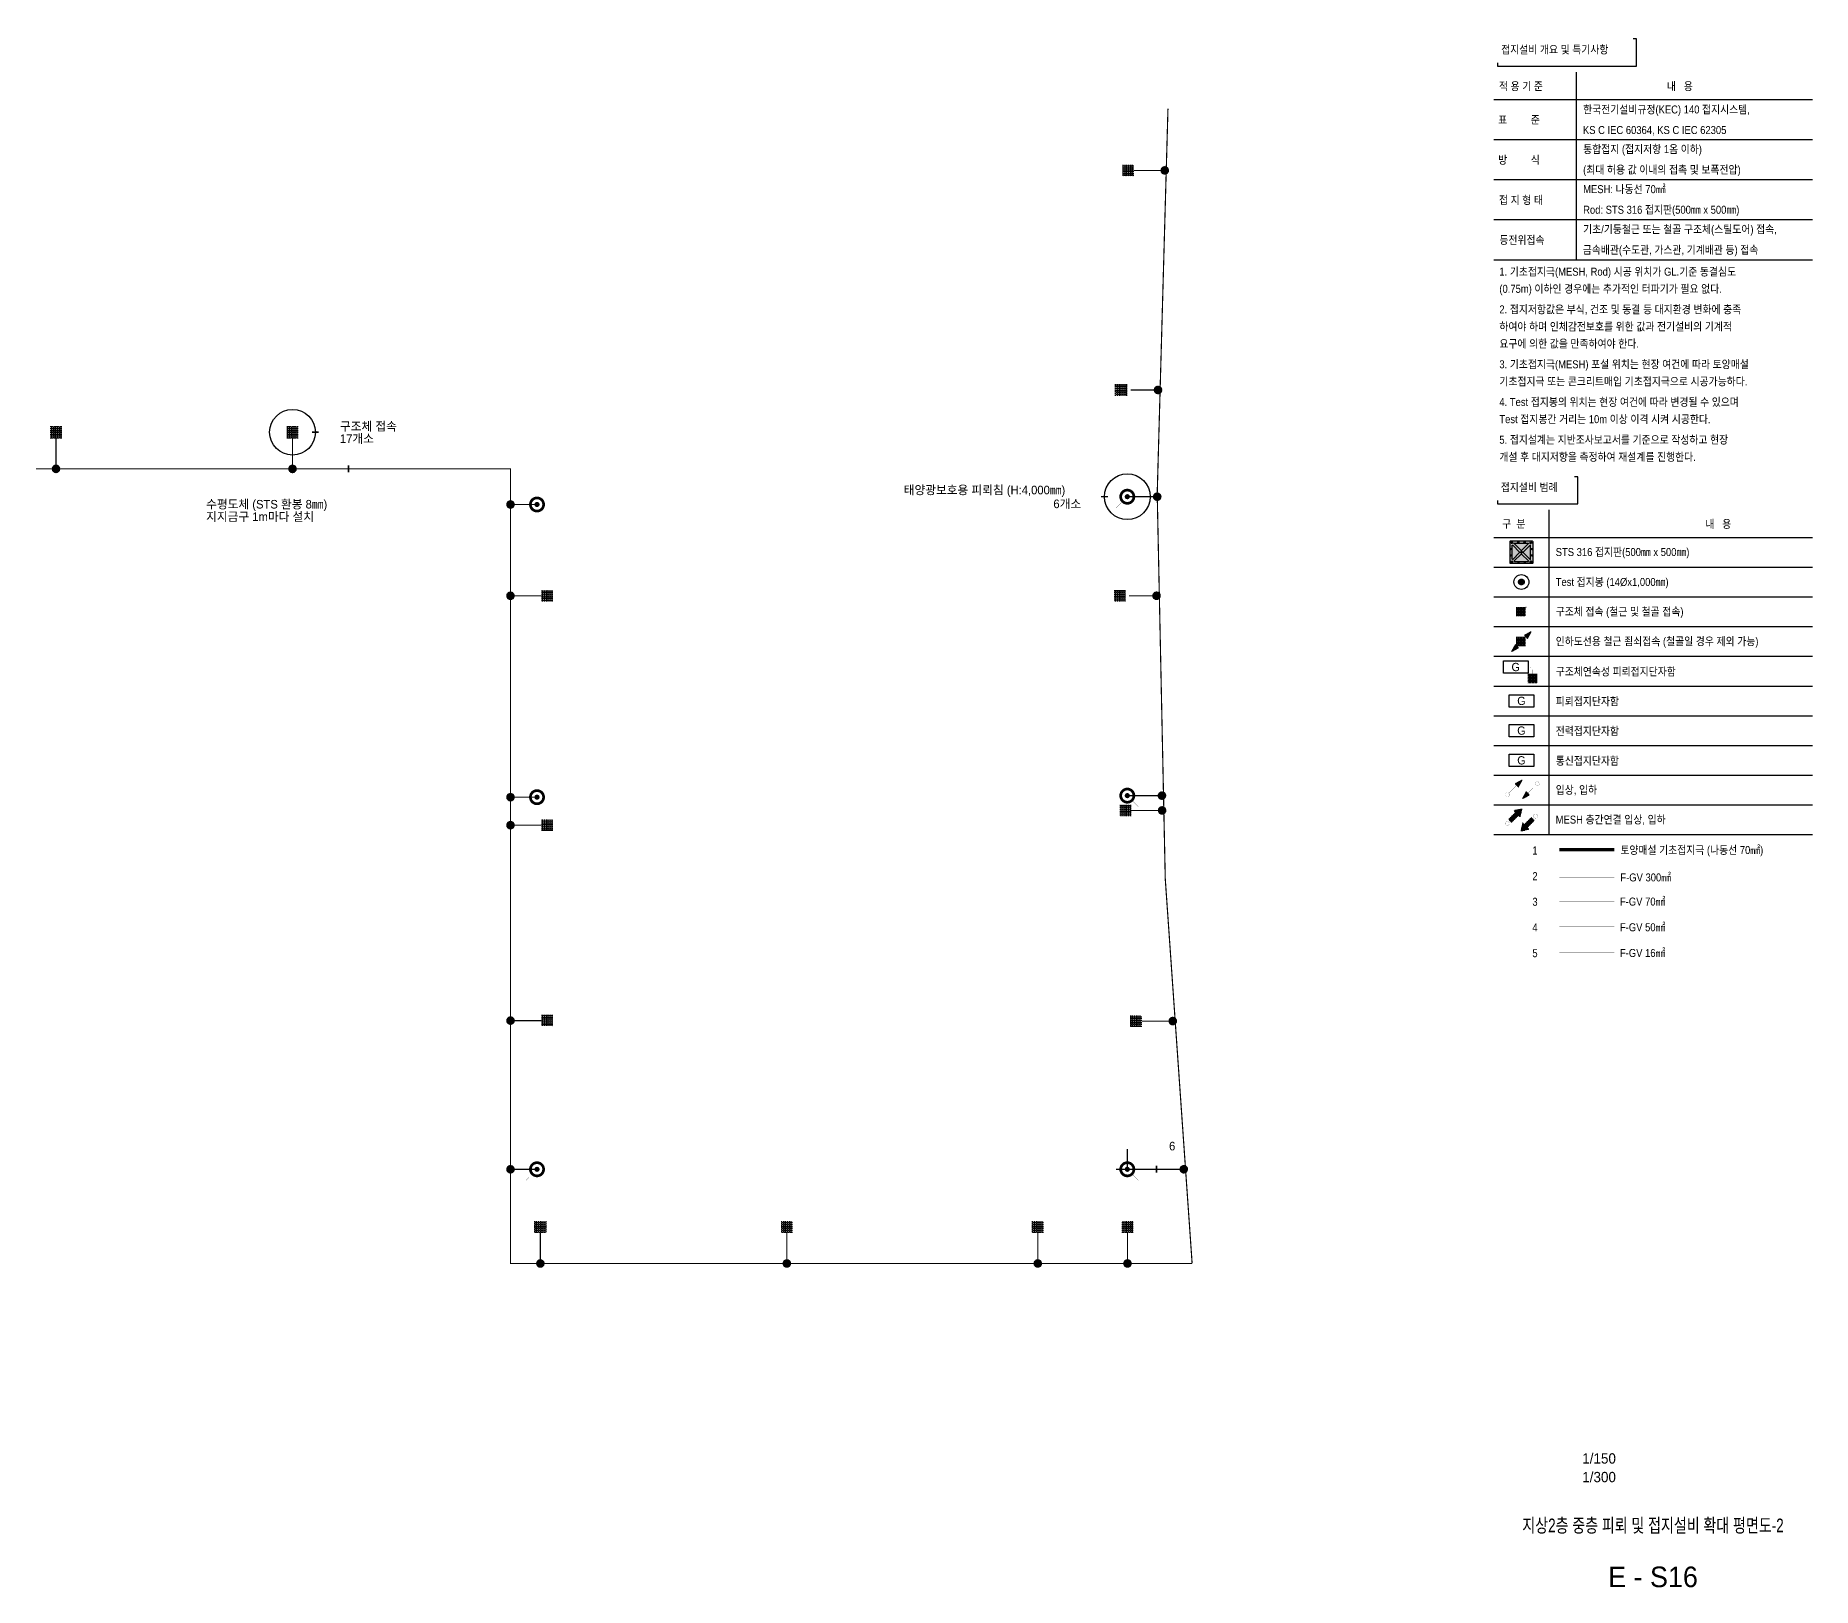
# Model space of a CAD drawing. Header units: millimetres. Extents: x 81900 to 502050, y -708375 to 1238700.
# Drawn here: x 424325 to 502050, y 16882 to 84750 of the extents above; entities that cross this region are included whole.
import ezdxf
from ezdxf.enums import TextEntityAlignment as Align

# ---------------------------------------------------------------- set-up
doc = ezdxf.new("R2010")
doc.units = ezdxf.units.MM
doc.header["$LTSCALE"] = 150
doc.set_wipeout_variables(frame=1)
for name, pattern in [('AM_ISO09W050', [22.5, 12, -1.5, 3, -1.5, 3, -1.5]), ('C2', [18.5, 13.5, -2, 1, -2]), ('HID', [2.3, 1.5, -0.8]), ('HIDDEN', [0.375, 0.25, -0.125])]:
    doc.linetypes.add(name, pattern=pattern)
doc.layers.get('0').update_dxf_attribs({"lineweight": 0})
for name, color, linetype in [('------99 Grounding and Lightning', 3, 'Continuous'), ('------99 Grounding and Lightning_Roof', 2, 'Continuous'), ('------99 Grounding_Grounding Terminal Board_E', 3, 'Continuous'), ('------99 Grounding_Grounding Terminal Board_T', 2, 'Continuous'), ('------99 Grounding_Mesh', 6, 'Continuous'), ('-----09 E-WIRE-GV', 2, 'Continuous'), ('-----20 General Symbol', 3, 'Continuous'), ('-----29 Cable Schedule', 1, 'Continuous'), ('-----29 Indicator', 1, 'Continuous'), ('-----30 Text', 2, 'Continuous'), ('-----41 Drawing Title', 2, 'Continuous'), ('-----42 Drawing Number', 2, 'Continuous'), ('-----43 Drawing Scale', 3, 'Continuous')]:
    doc.layers.add(name, color=color, linetype=linetype)
doc.styles.add('ELEC', font='')
doc.styles.get('ELEC').set_extended_font_data('Dotum')
pattern_1 = [(180, (845852.563, 610254.6404), (-1e-14, -6.25), [])]

# ---------------------------------------------------------------- blocks, each defined once
blk = doc.blocks.new('STS 316 접지판')
blk.add_wipeout([(-254, -276), (-270, -270), (-276, -254), (-276, 254), (-270, 270), (-254, 276), (254, 276), (270, 270), (276, 254), (276, -254), (270, -270), (254, -276)])
h = blk.add_hatch(color=256)
h.dxf.hatch_style = 1
h.set_gradient(color1=(132, 132, 132), color2=(214, 214, 214), tint=1, name='SPHERICAL')
edge = h.paths.add_edge_path()
edge.add_line((-254, 276), (254, 276))
edge.add_arc((254, 254), 22.1, 0, 90, ccw=False)
edge.add_line((276, 254), (276, -254))
edge.add_arc((254, -254), 22.1, 270, 360, ccw=False)
edge.add_line((254, -276), (-254, -276))
edge.add_arc((-254, -254), 22.1, 180, 270, ccw=False)
edge.add_line((-276, -254), (-276, 254))
edge.add_arc((-254, 254), 22.1, 90, 180, ccw=False)
h.paths.add_polyline_path([(-169, 221), (169, 221, -0.668179), (173, 212), (-165, 212, -1.496606)], flags=16)
h.paths.add_polyline_path([(221, 169), (221, -169, -0.668179), (212, -173), (212, 165, -1.496606)], flags=16)
h.paths.add_polyline_path([(-173, -212), (165, -212, -1.496606), (169, -221), (-169, -221, -0.668179)], flags=16)
h.paths.add_polyline_path([(-221, 169, 0.022626), (-52, 0, 1.473564), (-43, 4, 0.045564)], flags=16)
h = blk.add_hatch(color=256)
h.set_gradient(color1=(255, 255, 255), tint=1, name='SPHERICAL')
edge = h.paths.add_edge_path()
edge.add_arc((-232, 232), 22.1, 0, 360)
edge = h.paths.add_edge_path()
edge.add_arc((-78, 249), 16.6, 0, 360)
edge = h.paths.add_edge_path()
edge.add_arc((78, 249), 16.6, 0, 360)
edge = h.paths.add_edge_path()
edge.add_arc((232, 232), 22.1, 0, 360)
edge = h.paths.add_edge_path()
edge.add_arc((249, -77), 16.6, 0, 360)
edge = h.paths.add_edge_path()
edge.add_arc((249, 77), 16.6, 0, 360)
edge = h.paths.add_edge_path()
edge.add_arc((-78, -249), 16.6, 0, 360)
edge = h.paths.add_edge_path()
edge.add_arc((78, -249), 16.6, 0, 360)
edge = h.paths.add_edge_path()
edge.add_arc((232, -232), 22.1, 0, 360)
edge = h.paths.add_edge_path()
edge.add_arc((-232, -232), 22.1, 0, 360)
edge = h.paths.add_edge_path()
edge.add_arc((-249, -77), 16.6, 0, 360)
edge = h.paths.add_edge_path()
edge.add_arc((-249, 77), 16.6, 0, 360)
edge = h.paths.add_edge_path()
edge.add_arc((0, 0), 22.1, 0, 360)
h = blk.add_hatch(color=256)
h.set_gradient(color1=(255, 255, 255), tint=1, name='SPHERICAL')
edge = h.paths.add_edge_path()
edge.add_arc((-249, -77), 16.6, 0, 360)
edge = h.paths.add_edge_path()
edge.add_arc((-249, 77), 16.6, 0, 360)
edge = h.paths.add_edge_path()
edge.add_arc((-232, 232), 22.1, 0, 360)
edge = h.paths.add_edge_path()
edge.add_arc((-78, 249), 16.6, 0, 360)
edge = h.paths.add_edge_path()
edge.add_arc((78, 249), 16.6, 0, 360)
edge = h.paths.add_edge_path()
edge.add_arc((0, 0), 22.1, 0, 360)
edge = h.paths.add_edge_path()
edge.add_arc((232, 232), 22.1, 0, 360)
h = blk.add_hatch(color=256)
h.set_gradient(color1=(132, 132, 132), one_color=1, tint=1, name='SPHERICAL')
edge = h.paths.add_edge_path()
edge.add_arc((0, 0), 22.1, 0, 360)
for points in [[(-254, 276), (254, 276, -0.414214), (276, 254), (276, -254, -0.414214), (254, -276), (-254, -276, -0.414214), (-276, -254), (-276, 254, -0.414214), (-254, 276, 0.033225)], [(-221, -169), (-221, 169, -0.668179), (-212, 173), (-43, 4, -0.414214), (-43, -4), (-212, -173, -0.668179), (-221, -169, -0.016281)], [(-169, 221), (169, 221, -0.668179), (173, 212), (4, 43, -0.414214), (-4, 43), (-173, 212, -0.668179), (-169, 221, -0.016281)], [(221, -169), (221, 169, 0.668179), (212, 173), (43, 4, 0.414214), (43, -4), (212, -173, 0.668179), (221, -169, 0.016281)], [(-169, -221), (169, -221, 0.668179), (173, -212), (4, -43, 0.414214), (-4, -43), (-173, -212, 0.668179), (-169, -221, 0.016281)]]:
    blk.add_lwpolyline(points, format="xyb")
for centre, radius in [((-249, 77), 16.6), ((-232, 232), 22.1), ((-78, 249), 16.6), ((0, 0), 22.1), ((78, 249), 16.6), ((232, 232), 22.1), ((249, 77), 16.6), ((-249, -77), 16.6), ((-232, -232), 22.1), ((-78, -249), 16.6), ((78, -249), 16.6), ((232, -232), 22.1), ((249, -77), 16.6)]:
    blk.add_circle(centre, radius)
blk = doc.blocks.new('구조체접속')
h = blk.add_hatch()
h.set_pattern_fill('ANGLE', color=1, scale=200)
h.set_pattern_definition([(0, (0, 0), (0, 55), [40, -15]), (90, (0, 0), (-55, 3e-15), [40, -15])])
h.paths.add_polyline_path([(168, 168), (-168, 168), (-168, -168), (168, -168)])
at = {"color": 1}
for p, q in [((166, 168), (168, 166)), ((-168, -166), (-166, -168))]:
    blk.add_line(p, q, dxfattribs=at)
at = {"color": 1, "const_width": 2}
blk.add_lwpolyline([(168, 168), (-168, 168), (-168, -168), (168, -168)], close=True, dxfattribs=at)
blk = doc.blocks.new("'인하도선용 수직철근 또는 철골")
h = blk.add_hatch()
h.set_pattern_fill('ANSI31', color=256, scale=50, angle=135)
h.set_pattern_definition(pattern_1)
h.paths.add_polyline_path([(291, 293), (180, 89), (88, 181)])
h = blk.add_hatch()
h.set_pattern_fill('ANSI31', color=256, scale=50, angle=135)
h.set_pattern_definition(pattern_1)
h.paths.add_polyline_path([(-291, -293), (-180, -89), (-88, -181)])
at = {"const_width": 3.93}
for points in [[(293, 293), (181, 88), (88, 181), (293, 293)], [(-293, -293), (-181, -88), (-88, -181), (-293, -293)]]:
    blk.add_lwpolyline(points, dxfattribs=at)
at = {"xscale": 0.8, "yscale": 0.8, "zscale": 0.8}
blk.add_blockref('구조체접속', (0, 0), dxfattribs=at)
blk = doc.blocks.new('입상입하1')
h = blk.add_hatch()
h.set_pattern_fill('ANSI31', color=256, scale=50, angle=135)
h.set_pattern_definition([(180, (845993.8846, 610394.13), (-1e-14, -6.25), [])])
h.paths.add_polyline_path([(432, 432), (321, 228), (229, 321)])
at = {"const_width": 3.93}
blk.add_lwpolyline([(0, 61, -1), (0, -61, -1), (0, 61)], format="xyb", dxfattribs=at)
for points in [[(43, 43), (275, 275)], [(434, 433), (322, 227), (229, 321), (434, 433)]]:
    blk.add_lwpolyline(points, dxfattribs=at)
blk = doc.blocks.new('입상입하2')
h = blk.add_hatch()
h.set_pattern_fill('ANSI31', color=256, scale=100, angle=135)
h.set_pattern_definition([(180, (0, 0), (-2e-14, -12.5), [])])
h.paths.add_polyline_path([(326, 242), (377, 192), (433, 433), (192, 377), (242, 326), (39, 124), (124, 39)])
at = {"const_width": 3.93}
blk.add_lwpolyline([(0, 61, -1), (0, -61, -1), (0, 61)], format="xyb", dxfattribs=at)
blk.add_lwpolyline([(377, 192), (326, 242), (124, 39), (39, 124), (242, 326), (192, 377), (433, 433)], close=True, dxfattribs=at)
blk = doc.blocks.new('A$Cbdca0f5f')
at = {"color": 0}
blk.add_lwpolyline([(-360, -360), (-360, 0), (360, 0), (360, -360)], close=True, dxfattribs=at)
at = {"color": 0, "style": 'ELEC'}
blk.add_text('G', height=240, dxfattribs=at).set_placement((0, -180), align=Align.MIDDLE)
blk = doc.blocks.new('구조체연속성 TEST 단자함')
at = {"const_width": 2}
blk.add_lwpolyline([(491, -200), (491, -100, 0.414214), (391, 0), (360, 0)], format="xyb", dxfattribs=at)
at = {"layer": '------99 Grounding_Grounding Terminal Board_E'}
blk.add_blockref('A$Cbdca0f5f', (0, 180), dxfattribs=at)
at = {"xscale": 0.8, "yscale": 0.8, "zscale": 0.8}
blk.add_blockref('구조체접속', (491, -334), dxfattribs=at)
blk = doc.blocks.new('접지봉')
at = {"linetype": 'HID', "ltscale": 200}
h = blk.add_hatch(color=256, dxfattribs=at)
h.dxf.hatch_style = 1
edge = h.paths.add_edge_path()
edge.add_arc((0, 0), 102, 0, 360)
blk.add_circle((0, 0), 271)
blk.add_circle((0, 0), 102, dxfattribs=at)
blk = doc.blocks.new('A13')
blk.add_lwpolyline([(-300, 0), (-300, 300), (300, 300), (300, 0)], close=True)
at = {"style": 'ELEC'}
blk.add_text('G', height=200, dxfattribs=at).set_placement((0, 150), align=Align.MIDDLE)
blk = doc.blocks.new('A$C8673a4d5')
blk.add_wipeout([(-32961, -46990), (-32961, -49363), (-32661, -49363), (-32661, -49663), (-25624, -49663), (-25624, -47290), (-25924, -47290), (-25924, -46990)]).dxf.layer = '-----29 Cable Schedule'
blk.add_wipeout([(-32961, -50192), (-5100, -50192), (-5100, -90305), (-32961, -90305)]).dxf.layer = '-----29 Cable Schedule'
at = {"layer": '-----29 Cable Schedule'}
blk.add_lwpolyline([(-32661, -49363), (-32661, -49663), (-25624, -49663), (-25624, -47290), (-25924, -47290)], dxfattribs=at)
for points in [[(-32961, -46990), (-25924, -46990), (-25924, -49363), (-32961, -49363)], [(-32961, -50193), (-5100, -50193), (-5100, -90306), (-32961, -90306)]]:
    blk.add_wipeout(points).dxf.layer = '-----29 Cable Schedule'
at = {"layer": '-----09 E-WIRE-GV', "color": 6, "linetype": 'AM_ISO09W050', "ltscale": 0.5, "const_width": 300}
blk.add_lwpolyline([(-27238, -79908), (-22438, -79908)], dxfattribs=at)
at = {"layer": '-----09 E-WIRE-GV', "color": 1, "linetype": 'C2', "ltscale": 0.5, "const_width": 30}
blk.add_lwpolyline([(-27238, -82304), (-22438, -82304)], dxfattribs=at)
at = {"layer": '-----09 E-WIRE-GV', "color": 3, "linetype": 'C2', "ltscale": 0.5, "const_width": 30}
blk.add_lwpolyline([(-27238, -84417), (-22438, -84417)], dxfattribs=at)
at = {"layer": '-----09 E-WIRE-GV', "color": 4, "linetype": 'C2', "ltscale": 0.5, "const_width": 30}
blk.add_lwpolyline([(-27238, -86664), (-22438, -86664)], dxfattribs=at)
at = {"layer": '-----09 E-WIRE-GV', "color": 2, "linetype": 'C2', "ltscale": 0.5, "const_width": 30}
blk.add_lwpolyline([(-27238, -88912), (-22438, -88912)], dxfattribs=at)
at = {"layer": '-----29 Cable Schedule'}
blk.add_line((-28161, -50193), (-28161, -78593), dxfattribs=at)
for points in [[(-32961, -52593), (-5100, -52593)], [(-32961, -55193), (-5100, -55193)], [(-32961, -57793), (-5100, -57793)], [(-32961, -60393), (-5100, -60393)], [(-32961, -62993), (-5100, -62993)], [(-32961, -65593), (-5100, -65593)], [(-32961, -68193), (-5100, -68193)], [(-32961, -70793), (-5100, -70793)], [(-32961, -73393), (-5100, -73393)], [(-32961, -75993), (-5100, -75993)], [(-32961, -78593), (-5100, -78593)]]:
    blk.add_lwpolyline(points, dxfattribs=at)
at = {"layer": '------99 Grounding and Lightning'}
for name, p, xscale, yscale, zscale in [('접지봉', (-30561, -56493), 2.4, 2.4, 2.4), ('구조체접속', (-30561, -59093), 2.4, 2.4, 2.4), ("'인하도선용 수직철근 또는 철골", (-30561, -61693), 3, 3, 3), ('구조체연속성 TEST 단자함', (-31062, -63931), 3, 3, 3)]:
    blk.add_blockref(name, p, dxfattribs=dict(at, xscale=xscale, yscale=yscale, zscale=zscale))
at = {"layer": '------99 Grounding_Grounding Terminal Board_E', "xscale": 3, "yscale": 3, "zscale": 3}
for p in [(-30561, -66353), (-30561, -68953)]:
    blk.add_blockref('A$Cbdca0f5f', p, dxfattribs=at)
at = {"layer": '------99 Grounding_Grounding Terminal Board_T', "xscale": 3.6, "yscale": 3.6, "zscale": 3.6}
blk.add_blockref('A13', (-30561, -72633), dxfattribs=at)
at = {"layer": '-----20 General Symbol', "xscale": 3, "yscale": 3, "zscale": 3}
for name, p in [('입상입하1', (-31786, -75095)), ('입상입하2', (-31798, -77616))]:
    blk.add_blockref(name, p, dxfattribs=at)
at = {"layer": '-----20 General Symbol', "xscale": 3, "yscale": 3, "zscale": 3, "rotation": 179.9999999997969}
for name, p in [('입상입하1', (-29184, -74140)), ('입상입하2', (-29324, -76969))]:
    blk.add_blockref(name, p, dxfattribs=at)
at = {"layer": '-----30 Text', "style": 'ELEC', "width": 0.9}
for s, p in [('접지설비 범례', (-32369, -48206)), ('구  분', (-32253, -51408)), ('내   용', (-14473, -51422)), ('STS 316 접지판(500㎜ x 500㎜)', (-27561, -53875)), ('Test 접지봉 (14Øx1,000㎜)', (-27561, -56493)), ('구조체 접속 (철근 및 철골 접속)', (-27561, -59083)), ('인하도선용 철근 죔쇠접속 (철골일 경우 제외 가능)', (-27561, -61683)), ('구조체연속성 피뢰접지단자함', (-27561, -64331)), ('피뢰접지단자함', (-27561, -66931)), ('전력접지단자함', (-27561, -69531)), ('통신접지단자함', (-27561, -72131)), ('입상, 입하', (-27561, -74675)), ('MESH 층간연결 입상, 입하', (-27561, -77275)), ('토양매설 기초접지극 (나동선 70㎟)', (-21904, -79938)), ('F-GV 300㎟ ', (-21904, -82333)), ('F-GV 70㎟', (-21940, -84447)), ('F-GV 50㎟', (-21940, -86694)), ('F-GV 16㎟', (-21940, -88941))]:
    blk.add_text(s, height=700, dxfattribs=at).set_placement(p, align=Align.MIDDLE_LEFT)
for points, layer in [([(-32961, -11903), (-5100, -11903), (-5100, -46690), (-32961, -46690)], '-----29 Cable Schedule'), ([(-30090, -82689), (-30090, -81716), (-29247, -81229), (-28404, -81716), (-28404, -82689), (-29247, -83176)], '-----29 Indicator'), ([(-30090, -89431), (-30090, -88457), (-29247, -87970), (-28404, -88457), (-28404, -89431), (-29247, -89917)], '-----29 Indicator')]:
    blk.add_wipeout(points).dxf.layer = layer
at = {"layer": '------99 Grounding_Mesh', "xscale": 3.6, "yscale": 3.6, "zscale": 3.6}
blk.add_blockref('STS 316 접지판', (-30561, -53893), dxfattribs=at)
at = {"layer": '-----30 Text', "style": 'ELEC', "width": 0.9}
for s, p in [('2', (-29603, -82226)), ('5', (-29603, -88960))]:
    blk.add_text(s, height=700, dxfattribs=at).set_placement(p, align=Align.MIDDLE_LEFT)
for points, layer in [([(-32961, -11903), (-5100, -11903), (-5100, -46690), (-32961, -46690)], '-----29 Cable Schedule'), ([(-30090, -80442), (-30090, -79468), (-29247, -78982), (-28404, -79468), (-28404, -80442), (-29247, -80929)], '-----29 Indicator'), ([(-30090, -87183), (-30090, -86210), (-29247, -85723), (-28404, -86210), (-28404, -87183), (-29247, -87670)], '-----29 Indicator')]:
    blk.add_wipeout(points).dxf.layer = layer
at = {"layer": '-----29 Cable Schedule'}
for points in [[(-32961, -14303), (-5100, -14303)], [(-32961, -17803), (-5100, -17803)], [(-32961, -21303), (-5100, -21303)], [(-32961, -24803), (-5100, -24803)], [(-32961, -28303), (-5100, -28303)]]:
    blk.add_lwpolyline(points, dxfattribs=at)
at = {"layer": '-----30 Text', "style": 'ELEC', "width": 0.9}
for s, p in [('적 용 기 준', (-32525, -13133)), ('내   용', (-17834, -13133)), ('한국전기설비규정(KEC) 140 접지시스템,', (-25161, -15165)), ('표         준', (-32594, -16073)), ('KS C IEC 60364, KS C IEC 62305', (-25182, -16965)), ('통합접지 (접지저항 1옴 이하)', (-25161, -18636)), ('방         식', (-32594, -19573)), ('(최대 허용 값 이내의 접촉 및 보폭전압)', (-25161, -20436)), ('MESH: 나동선 70㎟', (-25161, -22136)), ('접 지 형 태', (-32525, -23091)), ('Rod: STS 316 접지판(500㎜ x 500㎜)', (-25161, -23936)), ('등전위접속', (-32491, -26583)), ('기초/기둥철근 또는 철골 구조체(스틸도어) 접속,', (-25161, -25644)), ('금속배관(수도관, 가스관, 기계배관 등) 접속', (-25197, -27444)), ('1. 기초접지극(MESH, Rod) 시공 위치가 GL.기준 동결심도', (-32491, -29353)), ('(0.75m) 이하인 경우에는 추가적인 터파기가 필요 없다.', (-32491, -30853)), ('2. 접지저항값은 부식, 건조 및 동결 등 대지환경 변화에 충족', (-32491, -32653)), ('하여야 하며 인체감전보호를 위한 값과 전기설비의 기계적 ', (-32491, -34153)), ('요구에 의한 값을 만족하여야 한다.', (-32491, -35653)), ('3. 기초접지극(MESH) 포설 위치는 현장 여건에 따라 토양매설', (-32491, -37453)), ('기초접지극 또는 콘크리트매입 기초접지극으로 시공가능하다.', (-32491, -38953)), ('4. Test 접지봉의 위치는 현장 여건에 따라 변경될 수 있으며', (-32491, -40753)), ('Test 접지봉간 거리는 10m 이상 이격 시켜 시공한다.', (-32491, -42253)), ('5. 접지설계는 지반조사보고서를 기준으로 작성하고 현장 ', (-32491, -44053)), ('개설 후 대지저항을 측정하여 재설계를 진행한다.', (-32491, -45553)), ('1', (-29603, -79979)), ('4', (-29603, -86713))]:
    blk.add_text(s, height=700, dxfattribs=at).set_placement(p, align=Align.MIDDLE_LEFT)
for points, layer in [([(-32961, -8700), (-32961, -11074), (-32661, -11074), (-32661, -11374), (-20506, -11374), (-20506, -9000), (-20806, -9000), (-20806, -8700)], '-----29 Cable Schedule'), ([(-30090, -84936), (-30090, -83963), (-29247, -83476), (-28404, -83963), (-28404, -84936), (-29247, -85423)], '-----29 Indicator')]:
    blk.add_wipeout(points).dxf.layer = layer
at = {"layer": '-----29 Cable Schedule'}
for points in [[(-32661, -11074), (-32661, -11374), (-20506, -11374), (-20506, -9000), (-20806, -9000)], [(-25761, -11903), (-25761, -28303)]]:
    blk.add_lwpolyline(points, dxfattribs=at)
at = {"layer": '-----30 Text', "style": 'ELEC', "width": 0.9}
blk.add_text('3', height=700, dxfattribs=at).set_placement((-29603, -84465), align=Align.MIDDLE_LEFT)
blk.add_wipeout([(-32961, -8700), (-20806, -8700), (-20806, -11074), (-32961, -11074)]).dxf.layer = '-----29 Cable Schedule'
blk.add_text('접지설비 개요 및 특기사항', height=700, dxfattribs=at).set_placement((-32331, -9925), align=Align.MIDDLE_LEFT)
blk = doc.blocks.new('접속점 (본딩)')
h = blk.add_hatch(color=256)
h.dxf.hatch_style = 1
h.paths.add_polyline_path([(125, 0, 1), (-125, 0, 1)])
at = {"const_width": 2}
for points in [[(125, 0, 1), (-125, 0)], [(125, 0, -1), (-125, 0)]]:
    blk.add_lwpolyline(points, format="xyb", dxfattribs=at)
blk = doc.blocks.new('피뢰침')
h = blk.add_hatch(color=256)
h.dxf.hatch_style = 1
h.paths.add_polyline_path([(-231, 0, 1), (231, 0, 1)])
h.paths.add_polyline_path([(155, 0, -1), (-155, 0, -1)], flags=16)
h.paths.add_polyline_path([(74, 0, -1), (-74, 0, -1)], flags=0)
h = blk.add_hatch(color=256)
h.dxf.hatch_style = 1
h.paths.add_polyline_path([(74, 0, 1), (-74, 0, 1)])
at = {"const_width": 2}
for points in [[(231, 0, 1), (-231, 0)], [(-231, 0, 1), (231, 0)], [(155, 0, 1), (-155, 0)], [(-155, 0, 1), (155, 0)], [(74, 0, 1), (-74, 0)], [(-74, 0, 1), (74, 0)]]:
    blk.add_lwpolyline(points, format="xyb", dxfattribs=at)
for points in [[(0, 231), (0, 461)], [(-163, -163), (-326, -326)], [(163, -163), (326, -326)]]:
    blk.add_lwpolyline(points, dxfattribs=at)

msp = doc.modelspace()

# ---------------------------------------------------------------- linework, layer by layer
at = {"layer": '------99 Grounding and Lightning_Roof', "color": 2, "linetype": 'HIDDEN', "ltscale": 10, "const_width": 50}
msp.add_lwpolyline([(424350, 65800), (445100, 65800), (445100, 31050), (474916, 31050, -0.036655), (473859, 81550, -0.036655)], format="xyb", dxfattribs=at)
at = {"layer": '-----09 E-WIRE-GV', "color": 4, "linetype": 'C2', "ltscale": 0.1, "const_width": 50, "elevation": 0}
for points in [[(473720, 78850), (472369, 78850)], [(473424, 69250), (472224, 69250)], [(473358, 60250), (472158, 60250)], [(473604, 50862), (472253, 50862)], [(474071, 41650), (472720, 41650)]]:
    msp.add_lwpolyline(points, dxfattribs=at)
at = {"layer": '-----09 E-WIRE-GV', "color": 4, "linetype": 'C2', "ltscale": 0.1, "const_width": 50}
for points in [[(425220, 65800), (425220, 67151)], [(435565, 65800), (435565, 67151)], [(445100, 60250), (446451, 60250)], [(445100, 50218), (446451, 50218)], [(445100, 41670), (446451, 41670)], [(446406, 31050), (446406, 32401)], [(457188, 31050), (457188, 32401)], [(468165, 31050), (468165, 32401)], [(472089, 31050), (472089, 32401)]]:
    msp.add_lwpolyline(points, dxfattribs=at)
at = {"layer": '-----09 E-WIRE-GV', "color": 4, "linetype": 'C2', "ltscale": 0.3, "const_width": 50, "elevation": 45079}
for points in [[(472080, 64582), (473388, 64582)], [(446260, 64242), (445100, 64242)], [(446260, 51442), (445100, 51442)], [(472080, 51510), (473595, 51510)], [(446260, 35170), (445100, 35170)], [(472080, 35170), (474551, 35170)]]:
    msp.add_lwpolyline(points, dxfattribs=at)
at = {"layer": '-----09 E-WIRE-GV', "linetype": 'C2', "const_width": 50, "elevation": 45079}
msp.add_lwpolyline([(471580, 35170), (472080, 35170), (472080, 36057)], dxfattribs=at)
at = {"layer": '-----29 Indicator'}
for centre in [(435565, 67403), (472080, 64582)]:
    msp.add_circle(centre, 1000, dxfattribs=at)

# ---------------------------------------------------------------- block references
at = {"layer": '------99 Grounding and Lightning', "xscale": 1.5, "yscale": 1.5, "zscale": 1.5}
for name, p, rotation in [('구조체접속', (472117, 78850), 89.99999999999999), ('접속점 (본딩)', (473720, 78850), 89.99999999999999), ('구조체접속', (471820, 69250), 89.99999999999999), ('접속점 (본딩)', (473424, 69250), 89.99999999999999), ('접속점 (본딩)', (473388, 64582, 45079), 270), ('접속점 (본딩)', (445100, 64242, 45079), 270), ('접속점 (본딩)', (445100, 60250), 270), ('구조체접속', (446703, 60250), 270), ('구조체접속', (471755, 60250), 89.99999999999999), ('접속점 (본딩)', (473358, 60250), 89.99999999999999), ('접속점 (본딩)', (445100, 51442, 45079), 270), ('접속점 (본딩)', (473595, 51510, 45079), 270), ('구조체접속', (472001, 50862), 89.99999999999999), ('접속점 (본딩)', (473604, 50862), 89.99999999999999), ('접속점 (본딩)', (445100, 50218), 270), ('구조체접속', (446703, 50218), 270), ('접속점 (본딩)', (445100, 41670), 270), ('구조체접속', (446703, 41670), 270), ('구조체접속', (472468, 41650), 89.99999999999999), ('접속점 (본딩)', (474071, 41650), 89.99999999999999), ('접속점 (본딩)', (445100, 35170, 45079), 270), ('접속점 (본딩)', (474551, 35170, 45079), 270)]:
    msp.add_blockref(name, p, dxfattribs=dict(at, rotation=rotation))
for name, p in [('구조체접속', (425220, 67403)), ('구조체접속', (435565, 67403)), ('접속점 (본딩)', (425220, 65800)), ('접속점 (본딩)', (435565, 65800)), ('피뢰침', (446260, 64242, 45079)), ('피뢰침', (446260, 51442, 45079)), ('피뢰침', (472080, 51510, 45079)), ('피뢰침', (446260, 35170, 45079)), ('피뢰침', (472080, 35170, 45079)), ('구조체접속', (446406, 32653)), ('구조체접속', (457188, 32653)), ('구조체접속', (468165, 32653)), ('구조체접속', (472089, 32653)), ('접속점 (본딩)', (446406, 31050)), ('접속점 (본딩)', (457188, 31050)), ('접속점 (본딩)', (468165, 31050)), ('접속점 (본딩)', (472089, 31050))]:
    msp.add_blockref(name, p, dxfattribs=at)
at = {"layer": '------99 Grounding and Lightning', "linetype": 'C2', "ltscale": 0.3, "xscale": 1.5, "yscale": 1.5, "zscale": 1.5}
msp.add_blockref('피뢰침', (472080, 64582), dxfattribs=at)
at = {"layer": '-----29 Cable Schedule', "xscale": 0.5, "yscale": 0.5, "zscale": 0.5}
msp.add_blockref('A$C8673a4d5', (504600, 89100), dxfattribs=at)

# ---------------------------------------------------------------- texts
at = {"layer": '-----41 Drawing Title', "style": 'ELEC', "width": 0.75}
msp.add_text('지상2층 중층 피뢰 및 접지설비 확대 평면도-2', height=600, dxfattribs=at).set_placement((495075, 19595), align=Align.MIDDLE_CENTER)
at = {"layer": '-----42 Drawing Number', "style": 'ELEC'}
msp.add_text('E - S16', height=900, dxfattribs=at).set_placement((495075, 17345), align=Align.MIDDLE_CENTER)
at = {"layer": '-----43 Drawing Scale', "style": 'ELEC'}
for s, p in [('1/150', (491980, 22300)), ('1/300', (491980, 21485))]:
    msp.add_text(s, height=450, dxfattribs=at).set_placement(p)

# ---------------------------------------------------------------- next in the draw order: wipeouts: each hides what was drawn before it
for points in [[(437579, 67970), (440491, 67970), (440491, 66836), (437579, 66836)], [(431708, 64594), (437632, 64594), (437632, 63407), (431708, 63407)], [(470274, 65226), (462162, 65226), (462162, 63938), (470274, 63938)]]:
    msp.add_wipeout(points).dxf.layer = '-----29 Indicator'
msp.add_wipeout([(473708, 35985), (473708, 36390), (474059, 36593), (474410, 36390), (474410, 35985), (474059, 35782)]).translate(0, 0, 45079).dxf.layer = '-----29 Indicator'

# ---------------------------------------------------------------- next in the draw order: linework, layer by layer
at = {"layer": '-----29 Indicator'}
for points in [[(437579, 67403, 0, 0, 0), (436715, 67403, 64.2, 64.2, 0), (436415, 67403, 0, 0, 0)], [(437632, 64001, 0, 0, 0), (438016, 64001, 0, 0, 0), (438016, 65650, 64.2, 64.2, 0), (438016, 65950, 0, 0, 0)], [(470274, 64582, 0, 0, 0), (470930, 64582, 64.2, 64.2, 0), (471230, 64582, 0, 0, 0)]]:
    msp.add_lwpolyline(points, format="xyseb", dxfattribs=at)
at = {"layer": '-----29 Indicator', "elevation": 45079}
msp.add_lwpolyline([(473708, 36187, 0, 0, 0), (473355, 36187, 0, 0, 0), (473355, 35324, 64.2, 64.2, 0), (473355, 35024, 0, 0, 0)], format="xyseb", dxfattribs=at)

# ---------------------------------------------------------------- next in the draw order: texts
at = {"layer": '-----30 Text', "style": 'ELEC'}
for s, p in [('구조체 접속 ', (437641, 67658, 0)), ('17개소', (437641, 67123, 0)), ('태양광보호용 피뢰침 (H:4,000㎜)', (462302, 64875)), ('수평도체 (STS 환봉 8㎜)', (431788, 64254)), ('지지금구 1m마다 설치', (431788, 63708)), ('6개소', (468848, 64270)), ('6', (473908, 36184, 45079))]:
    msp.add_text(s, height=375, dxfattribs=at).set_placement(p, align=Align.MIDDLE_LEFT)

doc.saveas('drawing.dxf')
